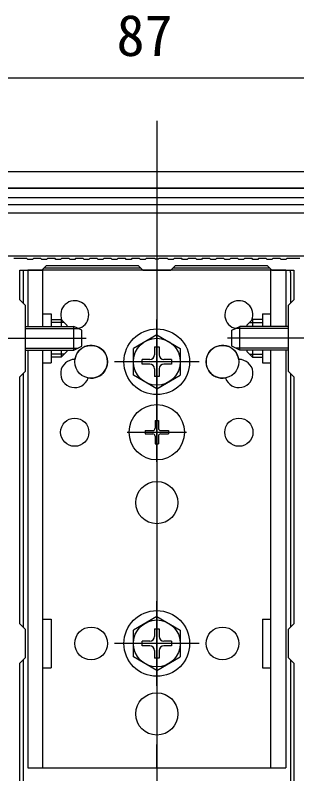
# Model space of a CAD drawing. Units: millimetres, scale not verified. Extents: x -525 to 525, y -785 to 780.
# Drawn here: x 181.8 to 241.8, y 152.4 to 314 of the extents above; entities that cross this region are included whole.
import ezdxf
from ezdxf.enums import TextEntityAlignment as Align

# ---------------------------------------------------------------- set-up
doc = ezdxf.new("R2010")
doc.units = ezdxf.units.MM
doc.header["$LTSCALE"] = 4
for name, color, linetype in [('0-2_YKK_11', 7, 'Continuous'), ('0-3_YKK_12', 2, 'Continuous'), ('0-4_YKK_13', 4, 'Continuous'), ('0-5_YKK_D', 6, 'Continuous')]:
    doc.layers.add(name, color=color, linetype=linetype)
doc.styles.add('ＭＳ ゴシック', font='')
doc.styles.get('ＭＳ ゴシック').set_extended_font_data('MS Gothic')

msp = doc.modelspace()

# ---------------------------------------------------------------- linework, layer by layer
at = {"layer": '0-2_YKK_11'}
for points in [[(212.275, 262.083), (211.725, 262.083), (211.542, 262.203), (209.7, 262.203), (209.5, 262.003), (208.5, 262.003), (208.3, 262.203), (206.7, 262.203), (206.5, 262.003), (205.5, 262.003), (205.3, 262.203), (203.7, 262.203), (203.5, 262.003), (202.5, 262.003), (202.3, 262.203), (200.7, 262.203), (200.5, 262.003), (199.5, 262.003), (199.3, 262.203), (197.7, 262.203), (197.5, 262.003), (196.5, 262.003), (196.3, 262.203), (194.7, 262.203), (194.5, 262.003), (193.5, 262.003), (193.3, 262.203), (191.7, 262.203), (191.5, 262.003), (190.5, 262.003), (190.3, 262.203), (188.7, 262.203), (188.5, 262.003), (187.5, 262.003), (187.3, 262.203), (185.7, 262.203), (185.5, 262.003), (184.5, 262.003), (184.3, 262.203), (181.5, 262.203)], [(242.5, 262.203), (239.7, 262.203), (239.5, 262.003), (238.5, 262.003), (238.3, 262.203), (236.7, 262.203), (236.5, 262.003), (235.5, 262.003), (235.3, 262.203), (233.7, 262.203), (233.5, 262.003), (232.5, 262.003), (232.3, 262.203), (230.7, 262.203), (230.5, 262.003), (229.5, 262.003), (229.3, 262.203), (227.7, 262.203), (227.5, 262.003), (226.5, 262.003), (226.3, 262.203), (224.7, 262.203), (224.5, 262.003), (223.5, 262.003), (223.3, 262.203), (221.7, 262.203), (221.5, 262.003), (220.5, 262.003), (220.3, 262.203), (218.7, 262.203), (218.5, 262.003), (217.5, 262.003), (217.3, 262.203), (215.7, 262.203), (215.5, 262.003), (214.5, 262.003), (214.3, 262.203), (212.458, 262.203), (212.275, 262.083)], [(182.8, 146.403), (182.8, 176.003), (184, 177.203), (184, 183.203), (182.8, 184.403), (182.8, 237.003), (184, 238.203), (184, 252.203), (182.8, 253.403), (182.8, 259.703), (187.5, 259.703), (188.5, 260.703), (208, 260.703), (209, 259.703), (215, 259.703), (216, 260.703), (235.5, 260.703), (236.5, 259.703), (241.2, 259.703), (241.2, 253.403), (240, 252.203), (240, 238.203), (241.2, 237.003)], [(241.2, 237.003), (241.2, 184.403), (240, 183.203), (240, 177.203), (241.2, 176.003), (241.2, 146.403), (240, 145.203), (240, 139.203), (241.2, 138.003), (241.2, 131.703), (222.6, 131.703), (222.6, 135.729), (226.1, 137.629), (226.1, 141.503)]]:
    msp.add_lwpolyline(points, dxfattribs=at)
at = {"layer": '0-3_YKK_12'}
for p, q in [((212, 291.543), (212, 113.203)), ((174.5, 275.203), (249.5, 275.203))]:
    msp.add_line(p, q, dxfattribs=at)
for centre in [(198, 240.203), (226, 240.203), (198, 180.203), (226, 180.203)]:
    msp.add_circle(centre, 3.5, dxfattribs=at)
at = {"layer": '0-4_YKK_13'}
for p, q in [((170.341, 280.703), (253.659, 280.703)), ((169.5, 277.203), (254.5, 277.203)), ((254.499, 277.183), (169.501, 277.183)), ((125.5, 273.703), (298.5, 273.703)), ((169.788, 271.965), (254.212, 271.965)), ((188, 260.203), (208.5, 260.203)), ((215.5, 260.203), (236, 260.203)), ((183.5, 259.203), (183.5, 252.703)), ((239.5, 259.703), (184.5, 259.703)), ((184.5, 259.703), (184.5, 247.703)), ((187.7, 247.703), (187.7, 259.703)), ((212, 259.703), (212, 252.703)), ((236.3, 247.703), (236.3, 259.703)), ((239.5, 259.703), (239.5, 247.703)), ((240.5, 259.203), (240.5, 252.703)), ((187.7, 250.403), (189.5, 250.403)), ((189.5, 250.403), (189.5, 247.703)), ((189.5, 249.203), (191.6, 249.203)), ((191.6, 249.203), (191.6, 247.703)), ((192.8, 248.003), (191.6, 249.203)), ((212, 231.203), (212, 249.203)), ((231.2, 248.003), (232.4, 249.203)), ((234.5, 249.203), (232.4, 249.203)), ((232.4, 249.203), (232.4, 247.703)), ((234.5, 250.403), (236.3, 250.403)), ((234.5, 250.403), (234.5, 247.703)), ((184, 247.703), (194.3, 247.703)), ((184, 247.27), (195.22, 247.27)), ((192.248, 248.555), (189.5, 248.555)), ((192.8, 248.003), (192.8, 247.703)), ((196, 246.903), (194.3, 247.703)), ((194.3, 242.703), (194.3, 247.703)), ((228, 246.903), (229.7, 247.703)), ((240, 247.27), (228.78, 247.27)), ((229.7, 242.703), (229.7, 247.703)), ((240, 247.703), (229.7, 247.703)), ((231.2, 248.003), (231.2, 247.703)), ((231.752, 248.555), (234.5, 248.555)), ((212, 245.953), (207, 243.066)), ((212, 245.953), (217, 243.066)), ((168.8, 245.203), (195.3, 245.203)), ((175.496, 245.203), (196.913, 245.203)), ((248.504, 245.203), (227.087, 245.203)), ((255.2, 245.203), (228.7, 245.203)), ((184, 243.136), (195.22, 243.136)), ((184, 242.703), (194.3, 242.703)), ((184.5, 242.703), (184.5, 153.703)), ((187.7, 153.703), (187.7, 242.703)), ((189.5, 242.703), (189.5, 240.003)), ((191.6, 242.703), (191.6, 241.203)), ((192.8, 242.403), (191.6, 241.203)), ((192.8, 242.703), (192.8, 242.403)), ((207, 237.34), (207, 243.066)), ((211.5, 243.353), (211.5, 241.703)), ((211.5, 243.353), (212.5, 243.353)), ((212.5, 243.353), (212.5, 241.703)), ((217, 243.066), (217, 237.34)), ((240, 243.136), (228.78, 243.136)), ((240, 242.703), (229.7, 242.703)), ((231.2, 242.703), (231.2, 242.403)), ((231.2, 242.403), (232.4, 241.203)), ((232.4, 242.703), (232.4, 241.203)), ((234.5, 242.703), (234.5, 240.003)), ((236.3, 153.703), (236.3, 242.703)), ((239.5, 242.703), (239.5, 153.703)), ((192.248, 241.851), (189.5, 241.851)), ((191.6, 241.203), (189.5, 241.203)), ((231.752, 241.851), (234.5, 241.851)), ((232.4, 241.203), (234.5, 241.203)), ((187.7, 240.003), (189.5, 240.003)), ((221, 240.203), (203, 240.203)), ((210.5, 240.703), (208.85, 240.703)), ((208.85, 239.703), (208.85, 240.703)), ((210.5, 239.703), (208.85, 239.703)), ((215.15, 240.703), (213.5, 240.703)), ((215.15, 239.703), (213.5, 239.703)), ((215.15, 240.703), (215.15, 239.703)), ((234.5, 240.003), (236.3, 240.003)), ((183.5, 237.703), (183.5, 183.703)), ((211.5, 238.703), (211.5, 237.053)), ((212.5, 238.703), (212.5, 237.053)), ((240.5, 237.703), (240.5, 183.703)), ((212, 234.453), (207, 237.34)), ((212.5, 237.053), (211.5, 237.053)), ((212, 234.453), (217, 237.34)), ((212, 218.903), (212, 231.503)), ((211.65, 227.703), (212.35, 227.703)), ((211.65, 227.703), (211.65, 226.053)), ((212.35, 227.703), (212.35, 226.053)), ((205.7, 225.203), (218.3, 225.203)), ((209.5, 225.553), (209.5, 224.853)), ((209.5, 225.553), (211.15, 225.553)), ((209.5, 224.853), (211.15, 224.853)), ((212.85, 225.553), (214.5, 225.553)), ((212.85, 224.853), (214.5, 224.853)), ((214.5, 225.553), (214.5, 224.853)), ((211.65, 224.353), (211.65, 222.703)), ((212.35, 224.353), (212.35, 222.703)), ((211.65, 222.703), (212.35, 222.703)), ((212, 171.203), (212, 189.203)), ((212, 185.953), (207, 183.066)), ((212, 185.953), (217, 183.066)), ((234.5, 185.403), (236.3, 185.403)), ((234.5, 185.403), (234.5, 175.003)), ((207, 177.34), (207, 183.066)), ((211.5, 183.353), (211.5, 181.703)), ((211.5, 183.353), (212.5, 183.353)), ((212.5, 183.353), (212.5, 181.703)), ((217, 183.066), (217, 177.34)), ((221, 180.203), (203, 180.203)), ((210.5, 180.703), (208.85, 180.703)), ((208.85, 179.703), (208.85, 180.703)), ((210.5, 179.703), (208.85, 179.703)), ((215.15, 180.703), (213.5, 180.703)), ((215.15, 179.703), (213.5, 179.703)), ((215.15, 180.703), (215.15, 179.703)), ((211.5, 178.703), (211.5, 177.053)), ((212.5, 178.703), (212.5, 177.053)), ((183.5, 176.703), (183.5, 145.703)), ((212, 174.453), (207, 177.34)), ((212.5, 177.053), (211.5, 177.053)), ((212, 174.453), (217, 177.34)), ((240.5, 176.703), (240.5, 145.703)), ((187.7, 175.003), (189.5, 175.003)), ((234.5, 175.003), (236.3, 175.003)), ((212, 153.703), (212, 158.703)), ((184.5, 153.703), (239.5, 153.703))]:
    msp.add_line(p, q, dxfattribs=at)
for points in [[(259.747, 274.659), (260.479, 262.703), (259.48, 262.703), (164.52, 262.703)], [(194.3, 242.703), (196, 243.503), (196, 246.903)], [(229.7, 242.703), (228, 243.503), (228, 246.903)], [(187.7, 185.403), (189.5, 185.403), (189.5, 175.003)]]:
    msp.add_lwpolyline(points, dxfattribs=at)
for centre, radius in [((212, 240.203), 7), ((212, 240.203), 5), ((212, 225.203), 5.9), ((194.5, 225.203), 3), ((229.5, 225.203), 3), ((212, 210.203), 4.5), ((212, 180.203), 7), ((212, 180.203), 5), ((198, 180.203), 3.5), ((226, 180.203), 3.5), ((212, 165.203), 4.5)]:
    msp.add_circle(centre, radius, dxfattribs=at)
for centre, radius, start, end in [((184.5, 259.203), 1, 150, 180), ((239.5, 259.203), 1, 0, 30), ((194.5, 250.203), 3, 282.13182, 201.81506), ((229.5, 250.203), 3, 338.18494, 257.86818), ((194.5, 250.203), 3, 235.48189, 236.44269), ((229.5, 250.203), 3, 303.55731, 304.51811), ((198, 240.203), 3.5, 259.28502, 171.79034), ((226, 240.203), 3.5, 8.20966, 280.71498), ((210.5, 241.703), 1, 270, 0), ((213.5, 241.703), 1, 180, 270), ((194.5, 237.703), 3, 89.31497, 341.76039), ((210.5, 238.703), 1, 0, 90), ((213.5, 238.703), 1, 90, 180), ((229.5, 237.703), 3, 198.23961, 90.68503), ((211.15, 226.053), 0.5, 270, 0), ((211.15, 224.353), 0.5, 0, 90), ((212.85, 226.053), 0.5, 180, 270), ((212.85, 224.353), 0.5, 90, 180), ((210.5, 181.703), 1, 270, 0), ((213.5, 181.703), 1, 180, 270), ((210.5, 178.703), 1, 0, 90), ((213.5, 178.703), 1, 90, 180)]:
    msp.add_arc(centre, radius, start, end, dxfattribs=at)
at = {"layer": '0-5_YKK_D'}
msp.add_line((168.5, 300.703), (255.5, 300.703), dxfattribs=at)

# ---------------------------------------------------------------- texts
at = {"layer": '0-5_YKK_D', "style": 'ＭＳ ゴシック'}
msp.add_text('87', height=8.798, dxfattribs=at).set_placement((203.409, 302.703), align=Align.BOTTOM_LEFT)

doc.saveas('drawing.dxf')
